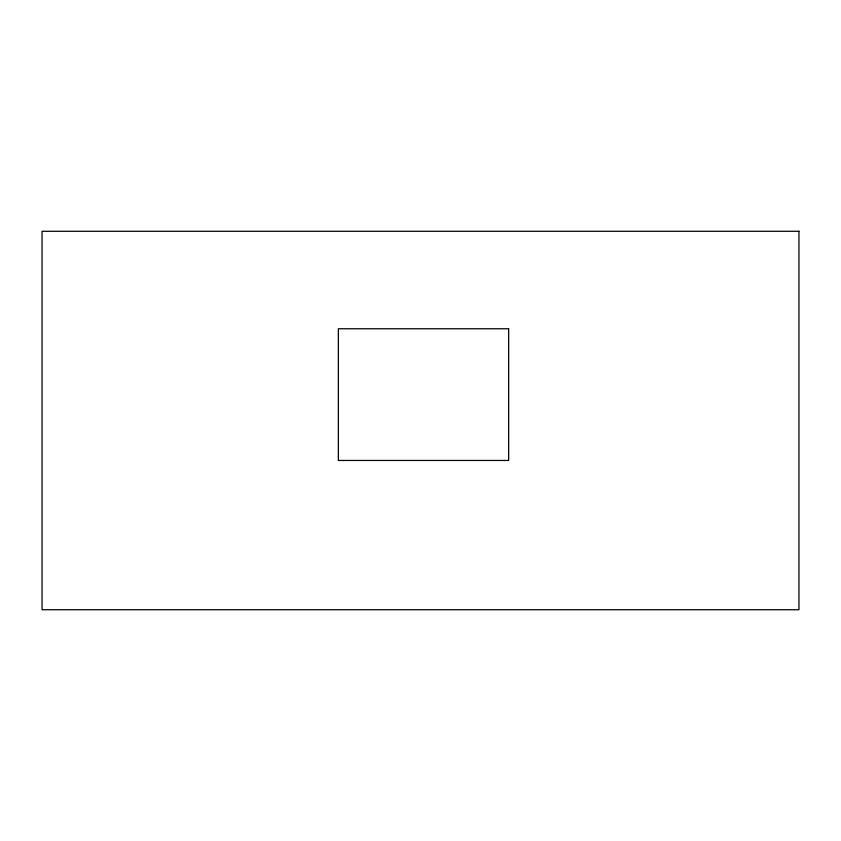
<?xml version="1.0" encoding="UTF-8"?>
<svg xmlns="http://www.w3.org/2000/svg" width="841" height="841" viewBox="0 0 841 841"><rect width="100%" height="100%" fill="white"/><g stroke="black" fill="none" stroke-linecap="round" stroke-linejoin="round"><path stroke-width="1.26" d="M798.95 231.275L42.05 231.275L42.05 609.725L798.95 609.725L798.95 231.275M508.658 328.757L338.355 328.757L338.355 460.458L508.658 460.458L508.658 328.757"/></g></svg>
